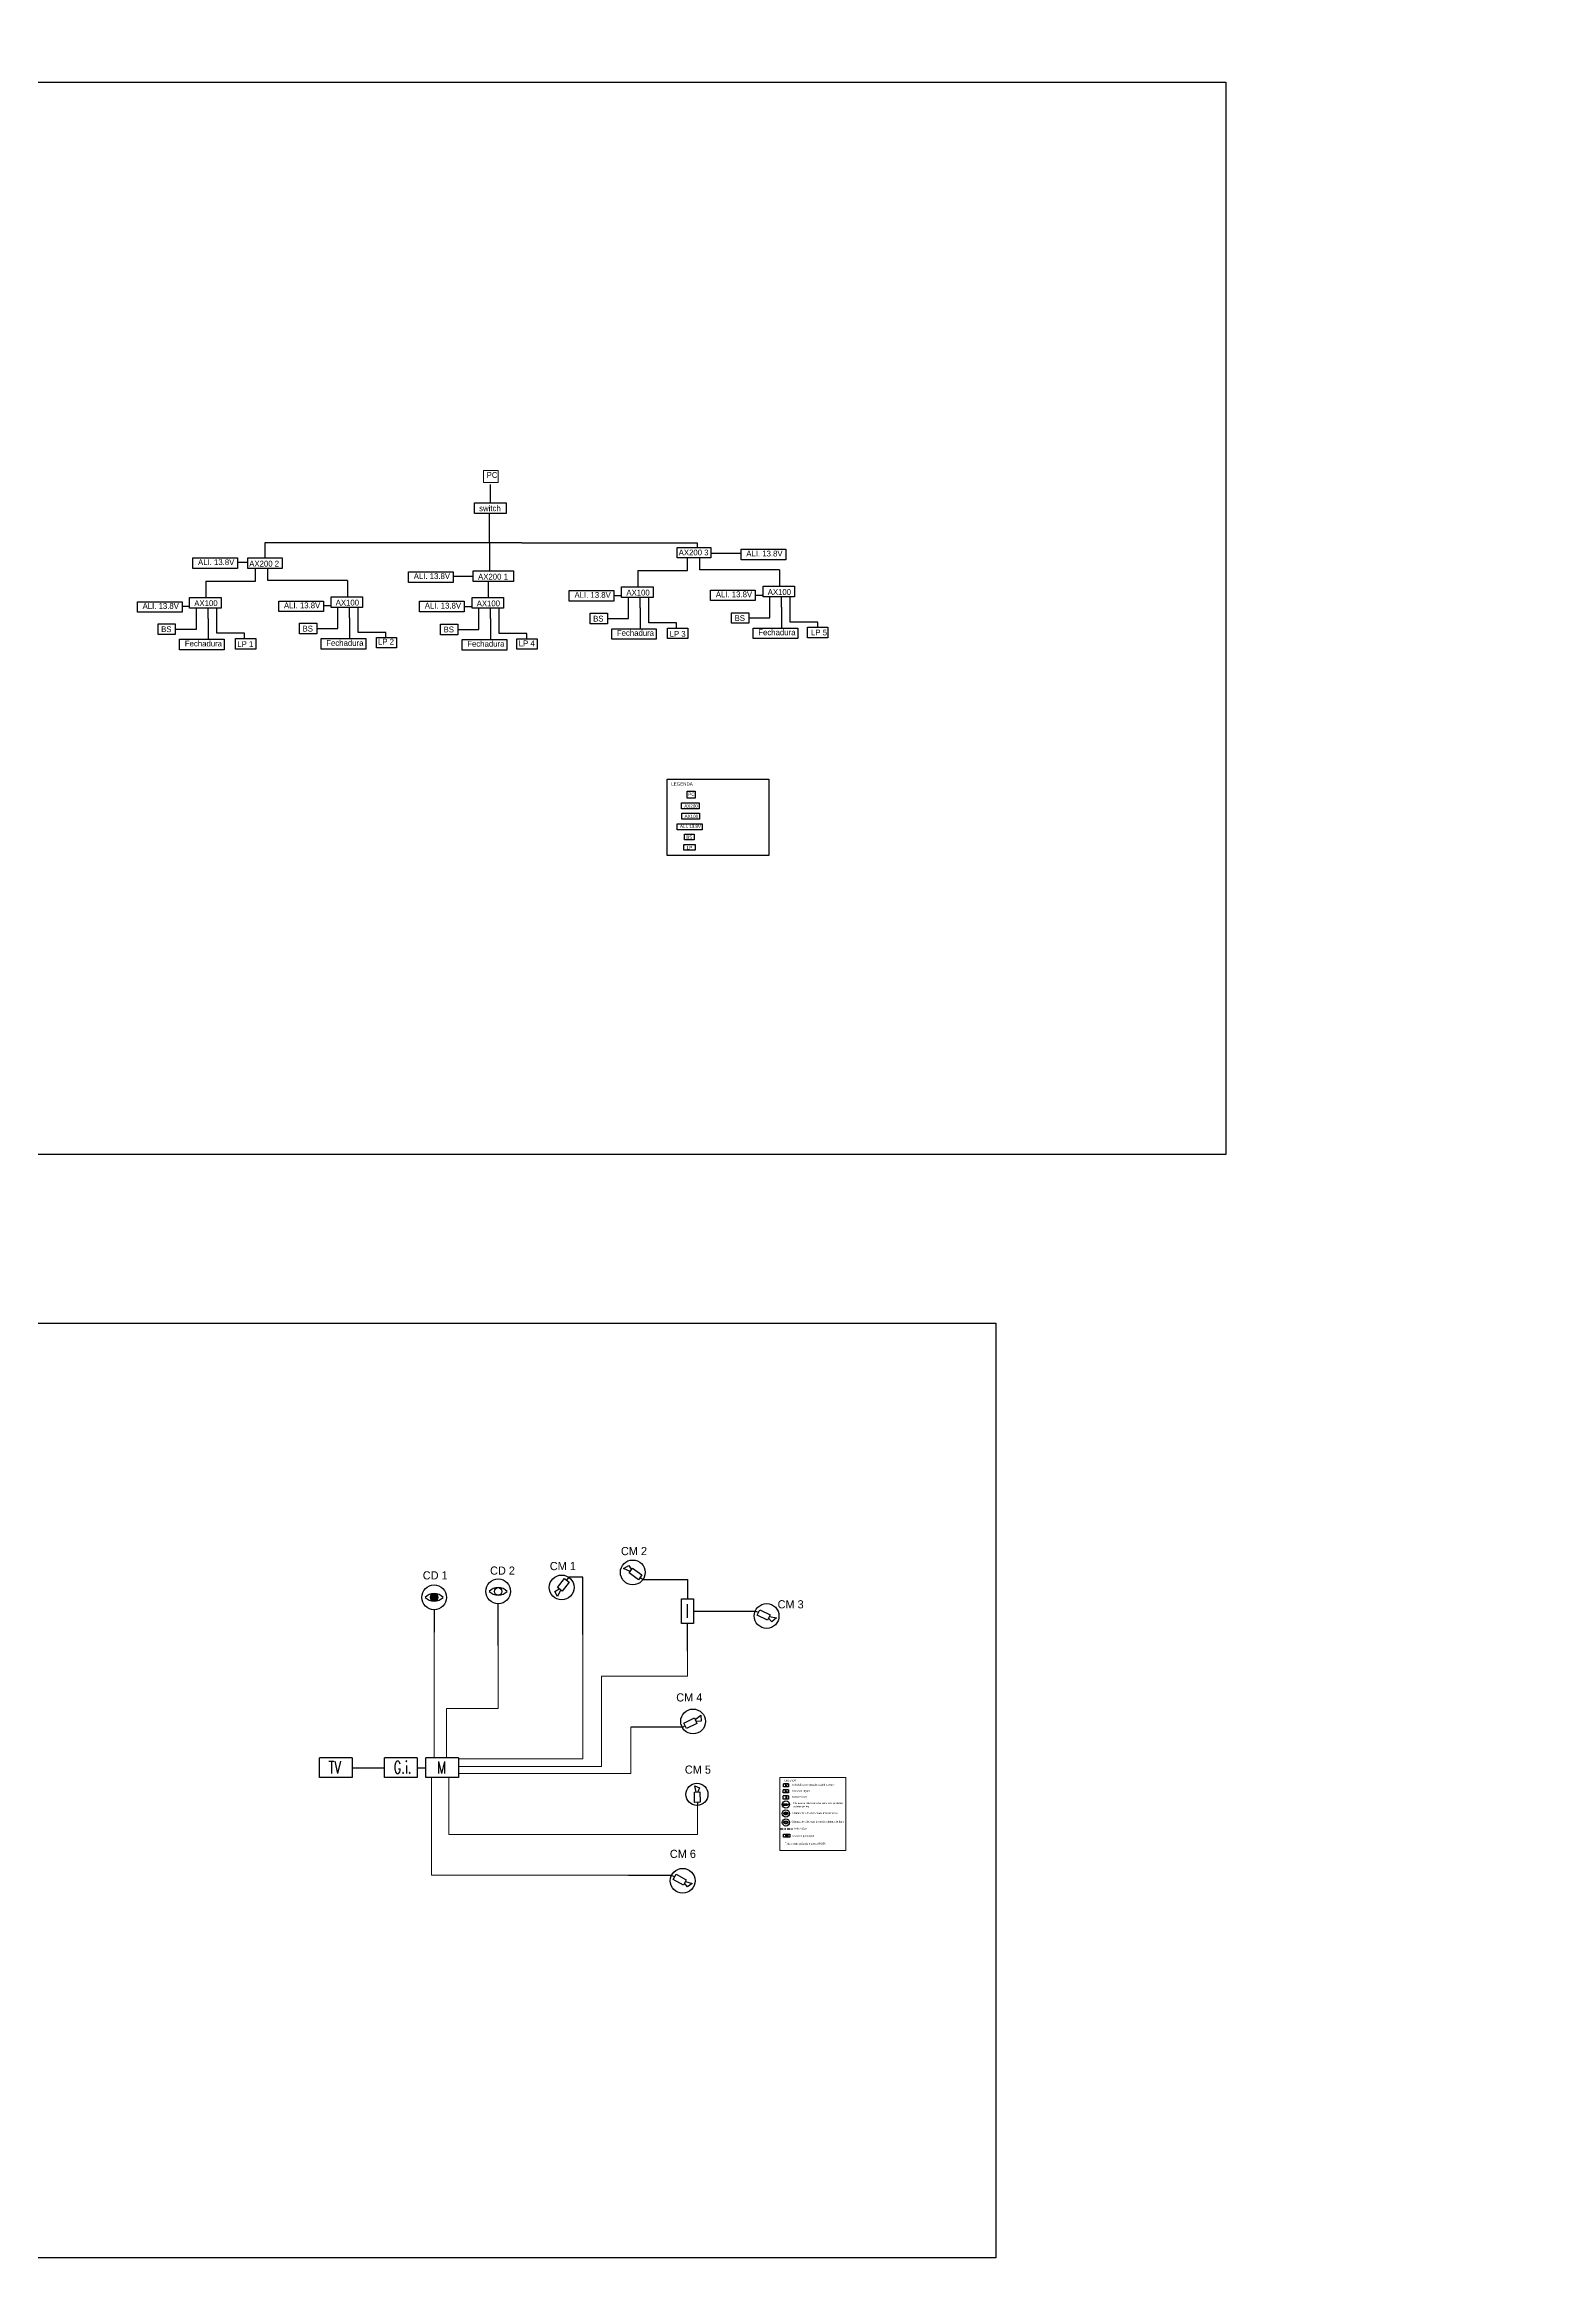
# Model space of a CAD drawing. Header units: millimetres. Extents: x 145 to 60311, y -8355 to 8851.
# Drawn here: x 1100.5 to 1229.2, y 295.5 to 487.7 of the extents above; entities that cross this region are included whole.
import ezdxf

# ---------------------------------------------------------------- set-up
doc = ezdxf.new("R2010")
doc.units = ezdxf.units.MM
doc.linetypes.add('DASHDOT2', pattern=[0.5, 0.25, -0.125, 0, -0.125])
for name, color, linetype in [('EQUIP_CCTV', 7, 'Continuous'), ('SIMBOLOGIA', 3, 'Continuous'), ('Sistema de intrusão', 240, 'Continuous'), ('Tubagens', 255, 'Continuous')]:
    doc.layers.add(name, color=color, linetype=linetype)
doc.styles.add('ROMANS', font='romans', dxfattribs={"height": 1.2})

# ---------------------------------------------------------------- blocks, each defined once
blk = doc.blocks.new('switch')
blk.add_lwpolyline([(583.3, 599.4), (637.5, 599.4), (637.5, 581.3), (583.3, 581.3)], close=True)
at = {"insert": (591.2, 595.3), "char_height": 10, "attachment_point": 1}
blk.add_mtext_dynamic_manual_height_columns('switch', width=49.455, gutter_width=12.5, heights=[0], dxfattribs=at)
blk = doc.blocks.new('Alimentação')
blk.add_lwpolyline([(98.6, 505), (175.3, 505), (175.3, 486.8), (98.6, 486.8)], close=True)
at = {"insert": (107.5, 502.6), "char_height": 10, "attachment_point": 1}
blk.add_mtext_dynamic_manual_height_columns('ALI. 13.8V', width=75.728, gutter_width=12.5, heights=[0], dxfattribs=at)
blk = doc.blocks.new('Gravador digital')
at = {"layer": 'EQUIP_CCTV', "linetype": 'Continuous'}
for p, q in [((96.688, 68.788), (96.24, 68.788)), ((96.24, 68.521), (96.24, 68.788)), ((96.688, 68.788), (96.688, 68.521)), ((96.688, 68.521), (96.24, 68.521))]:
    blk.add_line(p, q, dxfattribs=at)
at = {"layer": 'EQUIP_CCTV', "color": 2, "style": 'ROMANS', "width": 0.7}
blk.add_text('G.i.', height=0.1667, dxfattribs=at).set_placement((96.365, 68.576))
blk = doc.blocks.new('TV')
at = {"layer": 'EQUIP_CCTV', "linetype": 'Continuous'}
for p, q in [((94.47, 67.595), (94.529, 67.93)), ((95.093, 67.83), (94.529, 67.93)), ((95.093, 67.83), (95.033, 67.495)), ((95.033, 67.495), (94.47, 67.595))]:
    blk.add_line(p, q, dxfattribs=at)
at = {"layer": 'EQUIP_CCTV', "color": 2, "style": 'ROMANS', "width": 0.7}
blk.add_text('TV', height=0.2127, rotation=350, dxfattribs=at).set_placement((94.639, 67.636))
blk = doc.blocks.new('Camâra motorizada')
at = {"color": 5}
blk.add_line((69.623, 38.845), (69.533, 38.841), dxfattribs=at)
at = {"layer": 'SIMBOLOGIA', "color": 3}
for p, q in [((69.623, 38.922), (69.921, 38.922)), ((69.623, 38.768), (69.623, 38.922)), ((69.921, 38.768), (69.623, 38.768)), ((69.921, 38.922), (69.921, 38.768)), ((69.921, 38.874), (70.101, 38.915)), ((70.04, 38.776), (69.921, 38.824)), ((70.101, 38.915), (70.04, 38.776))]:
    blk.add_line(p, q, dxfattribs=at)
at = {"layer": 'SIMBOLOGIA', "color": 2}
blk.add_circle((69.852, 38.855), 0.319, dxfattribs=at)
blk = doc.blocks.new('camâra dome')
at = {"layer": 'SIMBOLOGIA'}
h = blk.add_hatch(dxfattribs=at)
h.set_pattern_fill('ANSI31', color=256)
h.paths.add_polyline_path([(-82, 6164, 1), (241, 6164, 1)])
at = {"color": 3}
blk.add_circle((80, 6164), 161, dxfattribs=at)
for centre, start, end in [((80, 5780), 44.73069, 135.26931), ((80, 6547), 224.73069, 315.26931)]:
    blk.add_arc(centre, 545, start, end, dxfattribs=at)
at = {"layer": 'SIMBOLOGIA', "color": 2}
blk.add_circle((80, 6164), 533, dxfattribs=at)
blk = doc.blocks.new('mini dome camara')
at = {"color": 3}
blk.add_circle((109.02, 65.935), 0.0657, dxfattribs=at)
for centre, start, end in [((109.02, 65.779), 44.7307, 135.2693), ((109.02, 66.091), 224.7307, 315.2693)]:
    blk.add_arc(centre, 0.222, start, end, dxfattribs=at)
at = {"layer": 'SIMBOLOGIA', "color": 2}
blk.add_circle((109.02, 65.935), 0.217, dxfattribs=at)
blk = doc.blocks.new('CX I3')
at = {"layer": 'Tubagens', "color": 7}
blk.add_line((0.293, 0.283), (0.625, 0.283), dxfattribs=at)
blk.add_lwpolyline([(0.153, 0.433), (0.753, 0.433), (0.753, 0.133), (0.153, 0.133)], close=True, dxfattribs=at)

msp = doc.modelspace()

# ---------------------------------------------------------------- hatches: boundary and pattern name
at = {"layer": 'SIMBOLOGIA'}
h = msp.add_hatch(dxfattribs=at)
h.set_pattern_fill('ANSI31', color=256, scale=0.0004)
h.set_pattern_definition([(45, (1160.6569102, 339.2703941), (-0.0008980256, 0.0008980256), [])])
h.paths.add_polyline_path([(1164.37, 335.57, 1), (1164.18, 335.57, 1)])

# ---------------------------------------------------------------- linework, layer by layer
for p, q in [((1138.84, 449.89), (1138.84, 448.3)), ((1138.77, 444.84), (1138.77, 447.39)), ((1141.56, 444.87), (1119.44, 444.87)), ((1119.44, 444.87), (1119.44, 443.57)), ((1138.78, 444.87), (1138.78, 442.48)), ((1141.56, 444.87), (1156.63, 444.87)), ((1156.63, 444.87), (1156.63, 444.87)), ((1156.63, 444.87), (1156.63, 444.48)), ((1117.09, 443.21), (1117.96, 443.21)), ((1118.63, 441.58), (1118.63, 442.66)), ((1119.69, 441.64), (1119.69, 442.66)), ((1138.78, 442.48), (1138.78, 442.48)), ((1138.78, 442.48), (1138.78, 442.45)), ((1151.54, 442.49), (1151.54, 441.08)), ((1151.54, 442.49), (1155.8, 442.49)), ((1155.8, 442.49), (1155.8, 443.57)), ((1156.86, 442.55), (1156.86, 443.57)), ((1163.71, 442.55), (1156.86, 442.55)), ((1160.42, 443.94), (1157.84, 443.94)), ((1163.71, 442.55), (1163.71, 441.14)), ((1114.37, 441.58), (1114.37, 440.17)), ((1114.37, 441.58), (1118.63, 441.58)), ((1126.54, 441.64), (1119.69, 441.64)), ((1126.54, 441.64), (1126.54, 440.23)), ((1137.34, 441.97), (1135.68, 441.97)), ((1137.34, 441.97), (1137.38, 441.97)), ((1138.67, 441.55), (1138.67, 440.16)), ((1149.52, 440.33), (1150.14, 440.33)), ((1161.69, 440.38), (1162.31, 440.38)), ((1162.9, 438.41), (1162.9, 440.23)), ((1163.9, 439.33), (1163.9, 440.23)), ((1164.64, 438.06), (1164.64, 440.23)), ((1112.35, 439.42), (1112.97, 439.42)), ((1113.56, 437.45), (1113.56, 439.26)), ((1114.56, 438.36), (1114.56, 439.26)), ((1114.56, 438.36), (1114.56, 436.57)), ((1115.3, 437.09), (1115.3, 439.26)), ((1124.52, 439.47), (1125.14, 439.47)), ((1125.73, 437.5), (1125.73, 439.32)), ((1126.73, 438.42), (1126.73, 439.32)), ((1126.73, 438.42), (1126.73, 436.63)), ((1127.46, 437.15), (1127.46, 439.32)), ((1136.65, 439.4), (1137.27, 439.4)), ((1137.86, 437.43), (1137.86, 439.25)), ((1138.86, 438.35), (1138.86, 439.25)), ((1138.86, 438.35), (1138.86, 436.56)), ((1139.59, 437.08), (1139.59, 439.25)), ((1148.91, 438.35), (1150.73, 438.35)), ((1150.73, 438.35), (1150.73, 440.17)), ((1151.73, 439.27), (1151.73, 440.17)), ((1151.73, 439.27), (1151.73, 437.48)), ((1152.47, 438), (1152.47, 440.17)), ((1161.08, 438.41), (1162.9, 438.41)), ((1163.9, 439.33), (1163.9, 437.54)), ((1111.74, 437.45), (1113.56, 437.45)), ((1117.68, 437.09), (1115.3, 437.09)), ((1117.68, 436.64), (1117.68, 437.09)), ((1123.91, 437.5), (1125.73, 437.5)), ((1129.85, 437.15), (1127.46, 437.15)), ((1129.85, 436.74), (1129.85, 437.15)), ((1136.04, 437.43), (1137.86, 437.43)), ((1141.97, 437.08), (1139.59, 437.08)), ((1141.97, 436.62), (1141.97, 437.08)), ((1154.85, 438), (1152.47, 438)), ((1154.85, 437.55), (1154.85, 438)), ((1167.02, 438.06), (1164.64, 438.06)), ((1167.02, 437.6), (1167.02, 438.06)), ((1126.94, 339.5), (1129.74, 339.5)), ((1132.55, 339.5), (1133.29, 339.5))]:
    msp.add_line(p, q)
for points in [[(993.65, 484.5), (1202.12, 484.5), (1202.12, 392.24), (993.65, 392.24)], [(1154.93, 444.48), (1157.82, 444.48), (1157.82, 443.57), (1154.93, 443.57)], [(1117.97, 443.58), (1120.92, 443.58), (1120.92, 442.67), (1117.97, 442.67)], [(1137.38, 442.45), (1140.84, 442.45), (1140.84, 441.55), (1137.38, 441.55)], [(1125.14, 440.23), (1127.85, 440.23), (1127.85, 439.32), (1125.14, 439.32)], [(1150.14, 441.08), (1152.85, 441.08), (1152.85, 440.17), (1150.14, 440.17)], [(1162.31, 441.14), (1165.02, 441.14), (1165.02, 440.23), (1162.31, 440.23)], [(1112.97, 440.17), (1115.68, 440.17), (1115.68, 439.26), (1112.97, 439.26)], [(1137.27, 440.16), (1139.98, 440.16), (1139.98, 439.25), (1137.27, 439.25)], [(1147.43, 438.81), (1148.91, 438.81), (1148.91, 437.9), (1147.43, 437.9)], [(1159.6, 438.86), (1161.08, 438.86), (1161.08, 437.95), (1159.6, 437.95)], [(1110.26, 437.9), (1111.74, 437.9), (1111.74, 436.99), (1110.26, 436.99)], [(1112.11, 436.57), (1115.95, 436.57), (1115.95, 435.67), (1112.11, 435.67)], [(1116.93, 436.64), (1118.67, 436.64), (1118.67, 435.73), (1116.93, 435.73)], [(1122.43, 437.95), (1123.91, 437.95), (1123.91, 437.04), (1122.43, 437.04)], [(1124.28, 436.63), (1128.12, 436.63), (1128.12, 435.72), (1124.28, 435.72)], [(1129.04, 436.74), (1130.78, 436.74), (1130.78, 435.83), (1129.04, 435.83)], [(1134.56, 437.88), (1136.04, 437.88), (1136.04, 436.97), (1134.56, 436.97)], [(1136.41, 436.56), (1140.25, 436.56), (1140.25, 435.65), (1136.41, 435.65)], [(1141.12, 436.61), (1142.87, 436.61), (1142.87, 435.71), (1141.12, 435.71)], [(1149.29, 437.48), (1153.12, 437.48), (1153.12, 436.58), (1149.29, 436.58)], [(1154.08, 437.54), (1155.83, 437.54), (1155.83, 436.63), (1154.08, 436.63)], [(1161.45, 437.54), (1165.29, 437.54), (1165.29, 436.63), (1161.45, 436.63)], [(1166.13, 437.61), (1167.87, 437.61), (1167.87, 436.7), (1166.13, 436.7)], [(1154.05, 424.54), (1162.81, 424.54), (1162.81, 417.98), (1154.05, 417.98)], [(1155.79, 423.51), (1156.46, 423.51), (1156.46, 422.91), (1155.79, 422.91)], [(1155.3, 422.5), (1156.82, 422.5), (1156.82, 421.99), (1155.3, 421.99)], [(1155.33, 421.62), (1156.85, 421.62), (1156.85, 421.11), (1155.33, 421.11)], [(1154.91, 420.69), (1157.06, 420.69), (1157.06, 420.18), (1154.91, 420.18)], [(1155.56, 419.82), (1156.39, 419.82), (1156.39, 419.31), (1155.56, 419.31)], [(1155.48, 418.93), (1156.46, 418.93), (1156.46, 418.42), (1155.48, 418.42)], [(1002.89, 377.75), (1182.33, 377.75), (1182.33, 297.35), (1002.89, 297.35)]]:
    msp.add_lwpolyline(points, close=True)
at = {"color": 3}
msp.add_circle((1164.27, 335.57), 0.0941, dxfattribs=at)
for centre, start, end in [((1164.27, 335.35), 44.7307, 135.2693), ((1164.27, 335.79), 224.7307, 315.2693)]:
    msp.add_arc(centre, 0.318, start, end, dxfattribs=at)
at = {"layer": 'EQUIP_CCTV', "linetype": 'Continuous'}
for p, q in [((1136.1, 340.34), (1133.29, 340.34)), ((1133.29, 338.67), (1133.29, 340.34)), ((1136.1, 340.34), (1136.1, 338.67)), ((1136.1, 338.67), (1133.29, 338.67)), ((1164.49, 337.59), (1164.05, 337.59)), ((1164.05, 337.33), (1164.05, 337.59)), ((1164.49, 337.33), (1164.05, 337.33)), ((1164.49, 337.08), (1164.05, 337.08)), ((1164.05, 336.81), (1164.05, 337.08)), ((1164.49, 336.81), (1164.05, 336.81)), ((1164.49, 337.59), (1164.49, 337.33)), ((1164.49, 337.08), (1164.49, 336.81))]:
    msp.add_line(p, q, dxfattribs=at)
at = {"layer": 'SIMBOLOGIA'}
for p, q in [((1146.8, 355.88), (1145.6, 355.88)), ((1146.8, 350.96), (1146.8, 355.88)), ((1151.98, 355.7), (1155.81, 355.7)), ((1155.81, 355.7), (1155.81, 354.02)), ((1134.01, 353.09), (1134.01, 351.17)), ((1139.52, 350.02), (1139.52, 353.58)), ((1155.81, 349.52), (1155.81, 351.91)), ((1156.33, 352.97), (1161.63, 352.97)), ((1155.35, 342.98), (1150.93, 342.98)), ((1150.72, 330.25), (1154.43, 330.25))]:
    msp.add_line(p, q, dxfattribs=at)
at = {"layer": 'SIMBOLOGIA', "lineweight": 5}
for p, q in [((1134.01, 351.17), (1134.01, 340.34)), ((1139.52, 350.02), (1139.52, 344.59)), ((1146.8, 350.96), (1146.8, 340.27)), ((1155.81, 349.52), (1155.81, 347.37)), ((1155.81, 347.37), (1148.4, 347.37)), ((1148.4, 347.37), (1148.4, 340.61)), ((1139.52, 344.59), (1135.08, 344.59)), ((1135.08, 344.59), (1135.08, 340.34)), ((1150.93, 342.98), (1150.93, 338.99)), ((1145.39, 340.27), (1136.1, 340.27)), ((1145.39, 340.27), (1146.8, 340.27)), ((1148.4, 340.61), (1148.4, 340.61)), ((1148.4, 340.61), (1148.4, 339.6)), ((1133.78, 330.25), (1133.78, 338.67)), ((1135.27, 333.76), (1135.27, 338.67)), ((1148.4, 339.6), (1136.1, 339.6)), ((1150.93, 338.99), (1136.1, 338.99)), ((1156.66, 336.26), (1156.66, 333.76)), ((1156.66, 333.76), (1135.27, 333.76)), ((1150.72, 330.25), (1133.78, 330.25))]:
    msp.add_line(p, q, dxfattribs=at)
at = {"layer": 'SIMBOLOGIA', "linetype": 'DASHDOT2'}
msp.add_line((1163.79, 334.25), (1164.84, 334.25), dxfattribs=at)
at = {"layer": 'SIMBOLOGIA', "color": 0, "lineweight": 5}
msp.add_lwpolyline([(1138.25, 451.1), (1139.52, 451.1), (1139.52, 450.06), (1138.25, 450.06)], close=True, dxfattribs=at)
at = {"layer": 'SIMBOLOGIA', "color": 2, "lineweight": 5}
msp.add_lwpolyline([(1163.76, 338.65), (1169.42, 338.65), (1169.42, 332.37), (1163.76, 332.37)], close=True, dxfattribs=at)
at = {"layer": 'SIMBOLOGIA', "color": 2}
msp.add_circle((1164.27, 335.57), 0.311, dxfattribs=at)

# ---------------------------------------------------------------- block references
for name, p, xscale, yscale, zscale in [('switch', (1108.32, 418.33), 0.05, 0.05, 0.05), ('Alimentação', (1155.49, 419.07), 0.05, 0.05, 0.05), ('Alimentação', (1108.32, 418.33), 0.05, 0.05, 0.05), ('Alimentação', (1126.88, 417.13), 0.05, 0.05, 0.05), ('Alimentação', (1140.71, 415.51), 0.05, 0.05, 0.05), ('Alimentação', (1152.87, 415.56), 0.05, 0.05, 0.05), ('Alimentação', (1103.55, 414.56), 0.05, 0.05, 0.05), ('Alimentação', (1115.71, 414.61), 0.05, 0.05, 0.05), ('Alimentação', (1127.83, 414.59), 0.05, 0.05, 0.05), ('mini dome camara', (603.75, 30.64), 4.914402736432748, 4.914402736432748, 4.914402736432748), ('Camâra motorizada', (1095.62, 298.15), 0.9828805472865494, 0.9828805472865494, 0.9828805472865494), ('mini dome camara', (1008.16, 240.38), 1.431971070085385, 1.431971070085385, 1.431971070085385)]:
    msp.add_blockref(name, p, dxfattribs=dict(xscale=xscale, yscale=yscale, zscale=zscale))
for name, p, xscale, yscale, zscale, rotation in [('Camâra motorizada', (1415.96, 321.68), 3.341793860774269, 3.341793860774269, 3.341793860774269, 143.4676163798171), ('Camâra motorizada', (1185.24, 619.07), 3.341793860774269, 3.341793860774269, 3.341793860774269, 232.2470486040714), ('Camâra motorizada', (896.08, 334.95), 3.341793860774267, 3.341793860774267, 3.341793860774267, 334.6947243311052), ('Camâra motorizada', (1003.04, 124.7), 3.34179386077427, 3.341793860774269, 3.341793860774269, 25.90519056295003), ('TV', (724.61, -69.09), 4.914402736432748, 4.914402736432748, 4.914402736432748, 10.00000000000137), ('Gravador digital', (526.26, -91), 6.270541493003936, 6.270541493003936, 6.270541493003936, 359.9999999999858), ('Camâra motorizada', (1274.96, 129.78), 2.987718070383873, 2.987718070383874, 2.987718070383874, 90.6212150913415), ('TV', (1101.43, 273.93), 0.7703116001322594, 0.7703116001322594, 0.7703116001322594, 9.999999999998513), ('Camâra motorizada', (888.29, 326.87), 3.341793860774268, 3.341793860774269, 3.341793860774269, 331.5384836432588)]:
    msp.add_blockref(name, p, dxfattribs=dict(xscale=xscale, yscale=yscale, zscale=zscale, rotation=rotation))
at = {"layer": 'SIMBOLOGIA', "xscale": 0.002, "yscale": 0.002, "zscale": 0.002}
msp.add_blockref('camâra dome', (1133.85, 341.83), dxfattribs=at)
at = {"layer": 'Tubagens', "xscale": 3.512243839191351, "yscale": 3.512243839191351, "zscale": 3.512243839191351, "rotation": 90}
msp.add_blockref('CX I3', (1156.8, 351.38), dxfattribs=at)
at = {"layer": 'Tubagens', "xscale": 0.8780609597978377, "yscale": 0.8780609597978377, "zscale": 0.8780609597978377}
msp.add_blockref('CX I3', (1163.94, 333.41), dxfattribs=at)

# ---------------------------------------------------------------- texts
at = {"attachment_point": 1}
for s, width, insert, char_height in [('PC', 4203.1374, (1138.53, 450.96), 0.5), ('AX200 3', 6092.2621, (1155.05, 444.29), 0.5), ('AX200 2', 5848.5461, (1118.1, 443.33), 0.5), ('AX200 1', 4203.1374, (1137.79, 442.21), 0.5), ('AX100', 49.4555, (1150.55, 440.84), 0.5), ('AX100', 49.4555, (1162.71, 440.89), 0.5), ('AX100', 49.4555, (1113.37, 439.93), 0.5), ('AX100', 49.4555, (1125.54, 439.98), 0.5), ('AX100', 49.4555, (1137.67, 439.91), 0.5), ('BS', 49.4555, (1147.69, 438.6), 0.5), ('BS', 49.4555, (1159.86, 438.65), 0.5), ('BS', 49.4555, (1110.52, 437.69), 0.5), ('Fechadura', 49.4555, (1112.56, 436.46), 0.5), ('LP 1', 1793.5121, (1117.07, 436.41), 0.5), ('BS', 49.4555, (1122.69, 437.74), 0.5), ('Fechadura', 49.4555, (1124.73, 436.51), 0.5), ('LP 2', 2084.1887, (1129.18, 436.62), 0.5), ('BS', 49.4555, (1134.82, 437.67), 0.5), ('Fechadura', 49.4555, (1136.86, 436.44), 0.5), ('LP 4', 3065.2191, (1141.29, 436.47), 0.5), ('Fechadura', 49.4555, (1149.73, 437.37), 0.5), ('LP 3', 1793.5121, (1154.27, 437.29), 0.5), ('Fechadura', 49.4555, (1161.9, 437.42), 0.5), ('LP 5', 1866.1812, (1166.44, 437.41), 0.5), ('LEGENDA', 215.1119, (1154.41, 424.27), 0.28), ('PC', 49.4555, (1155.88, 423.38), 0.28), ('AX200', 49.4555, (1155.53, 422.37), 0.28), ('AX100', 49.4555, (1155.56, 421.48), 0.28), ('ALI. 13.8V', 3390.7606, (1155.16, 420.62), 0.28), ('BS', 49.4555, (1155.7, 419.7), 0.28), ('LP', 49.4555, (1155.74, 418.79), 0.28)]:
    msp.add_mtext_dynamic_manual_height_columns(s, width=width, gutter_width=12.5, heights=[0], dxfattribs=dict(at, insert=insert, char_height=char_height))
at = {"color": 2, "char_height": 0.7019, "attachment_point": 1}
for s, insert in [('\\pt2.1057;CM 2', (1150.08, 358.49)), ('\\pt2.1057;CD 1', (1133.03, 356.4)), ('\\pt2.1057;CD 2', (1138.82, 356.81)), ('\\pt2.1057;CM 1', (1143.96, 357.2)), ('\\pt2.1057;CM 3', (1163.56, 353.91)), ('\\pt2.1057;CM 4', (1154.84, 345.9)), ('\\pt2.1057;CM 5', (1155.58, 339.69)), ('\\pt2.1057;CM 6', (1154.29, 332.44))]:
    msp.add_mtext_dynamic_manual_height_columns(s, width=2161.1801, gutter_width=10, heights=[0], dxfattribs=dict(at, insert=insert))
at = {"layer": 'EQUIP_CCTV', "color": 2, "style": 'ROMANS', "width": 0.7}
for s, height, p in [('M', 1.05, (1134.26, 338.99)), ('G.i.', 0.164, (1164.18, 337.38)), ('M', 0.164, (1164.23, 336.87))]:
    msp.add_text(s, height=height, dxfattribs=at).set_placement(p)
at = {"layer": 'Sistema de intrusão', "color": 30}
msp.add_text('LEGENDA', height=0.152, dxfattribs=at).set_placement((1164.15, 338.33))
at = {"layer": 'Sistema de intrusão', "color": 2}
for s, height, p in [('Televisão com entrada coaxial ou HDMI', 0.1523, (1164.8, 337.96)), ('Gravador digital', 0.1523, (1164.82, 337.43)), ('Multiplexador', 0.1523, (1164.82, 336.92)), ('Câmara de video monotorizada com proteção', 0.1523, (1164.9, 336.39)), ('Câmara de vídeo tipo dome tipo detetor de fumo', 0.1523, (1164.77, 334.78)), ('Câmara de vídeo tipo dome monotorizado', 0.1523, (1164.8, 335.51)), ('as intempéries', 0.1523, (1164.89, 336.08)), ('Todo o cabo utilizado é coaxial RG59', 0.1523, (1164.19, 332.89)), ('Caixa de passagem', 0.1523, (1164.85, 333.57)), ('Tubo VD20', 0.152, (1164.97, 334.2))]:
    msp.add_text(s, height=height, dxfattribs=at).set_placement(p)

doc.saveas('drawing.dxf')
